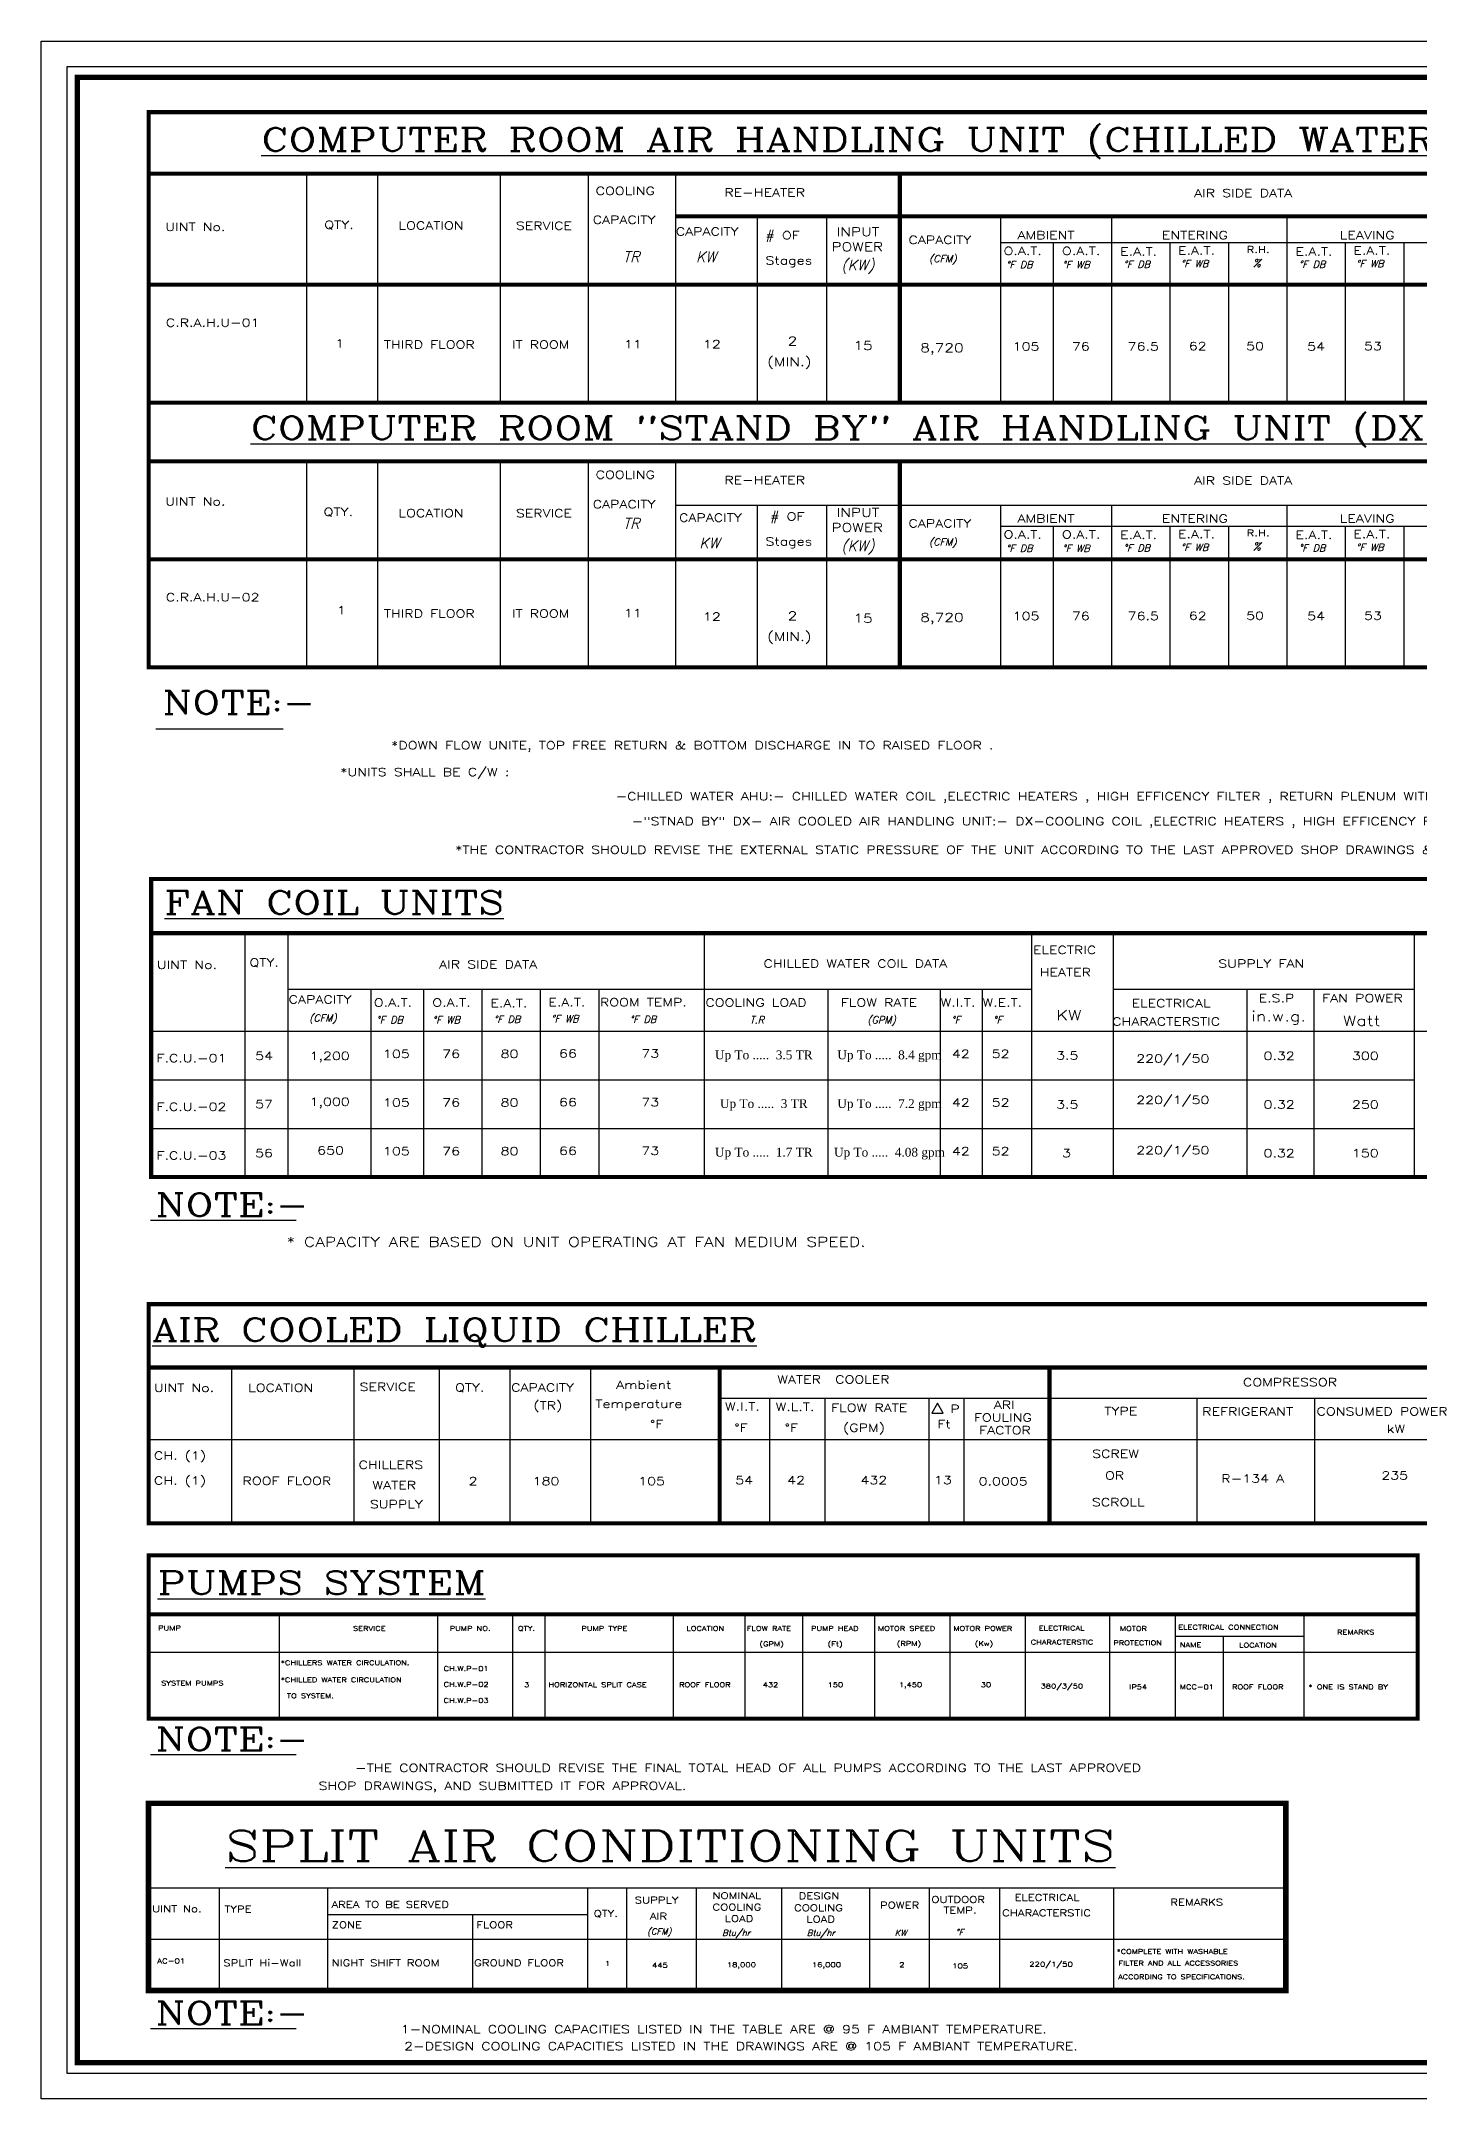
# Model space of a CAD drawing. Extents: x -409 to 2784, y 197 to 852.
# Drawn here: x -408.73 to -383.26, y 197.27 to 235.27 of the extents above; entities that cross this region are included whole.
import ezdxf
from ezdxf.enums import TextEntityAlignment as Align

# ---------------------------------------------------------------- set-up
doc = ezdxf.new("R2010")
doc.units = 0
doc.header["$MEASUREMENT"] = 0
doc.layers.add('5', color=5, linetype='Continuous', lineweight=35)
for name, color, linetype in [('fram', 252, 'Continuous'), ('HVAC', 6, 'Continuous'), ('pipe', 5, 'Continuous'), ('WALL', 4, 'Continuous')]:
    doc.layers.add(name, color=color, linetype=linetype)
doc.styles.add('C', font='ROMANC.SHX')
doc.styles.add('ROMANC', font='italict.shx')

msp = doc.modelspace()

# ---------------------------------------------------------------- linework, layer by layer
at = {"color": 4}
for p, q in [((-404.014, 213.486), (-406.707, 213.486)), ((-404.014, 203.618), (-406.707, 203.618)), ((-404.014, 198.561), (-406.707, 198.561))]:
    msp.add_line(p, q, dxfattribs=at)
at = {"layer": 'fram'}
for p, q in [((-344.202, 234.791), (-408.249, 234.791)), ((-408.249, 197.745), (-344.202, 197.745))]:
    msp.add_line(p, q, dxfattribs=at)
for points in [[(-408.726, 235.268), (-343.726, 235.268), (-343.726, 197.268), (-408.726, 197.268)], [(-351.779, 234.791), (-408.249, 234.791), (-408.249, 197.745), (-351.779, 197.745)]]:
    msp.add_lwpolyline(points, close=True, dxfattribs=at)
at = {"layer": 'HVAC', "color": 4}
msp.add_line((-404.253, 222.563), (-406.609, 222.563), dxfattribs=at)
msp.add_lwpolyline([(-392.168, 210.115), (-392.273, 209.933), (-392.063, 209.933)], close=True, dxfattribs=at)
at = {"layer": 'pipe', "color": 47}
for p, q in [((-406.742, 233.956), (-406.742, 223.703)), ((-352.885, 233.956), (-406.742, 233.956)), ((-352.885, 232.821), (-406.742, 232.821)), ((-403.824, 232.821), (-403.824, 228.591)), ((-403.824, 232.821), (-403.824, 228.591)), ((-402.516, 232.821), (-402.516, 228.591)), ((-402.516, 232.821), (-402.516, 228.591)), ((-400.247, 232.821), (-400.247, 228.591)), ((-400.247, 232.821), (-400.247, 228.591)), ((-398.624, 232.821), (-398.624, 228.591)), ((-398.624, 232.821), (-398.624, 228.591)), ((-397.01, 232.821), (-397.01, 228.591)), ((-392.866, 232.821), (-392.866, 228.591)), ((-392.866, 232.821), (-392.866, 228.591)), ((-395.5, 232.035), (-395.5, 228.591)), ((-394.983, 232.035), (-361.089, 232.035)), ((-394.221, 232.035), (-394.221, 228.591)), ((-391.005, 232.035), (-391.005, 228.591)), ((-388.955, 232.035), (-388.955, 228.591)), ((-385.717, 232.035), (-385.717, 228.591)), ((-391.005, 231.548), (-388.955, 231.548)), ((-391.005, 231.548), (-382.479, 231.548)), ((-390.035, 231.548), (-390.035, 228.591)), ((-387.876, 231.548), (-387.876, 228.591)), ((-386.797, 231.548), (-386.797, 228.591)), ((-384.638, 231.548), (-384.638, 228.591)), ((-383.559, 231.548), (-383.559, 228.591)), ((-406.742, 230.771), (-395.837, 230.771)), ((-406.742, 230.771), (-372.97, 230.771)), ((-406.742, 230.771), (-352.885, 230.771)), ((-403.824, 227.509), (-352.885, 227.509)), ((-403.824, 227.509), (-403.824, 223.703)), ((-403.824, 227.509), (-403.824, 223.703)), ((-402.516, 227.509), (-402.516, 223.703)), ((-402.516, 227.509), (-402.516, 223.703)), ((-400.247, 227.509), (-400.247, 223.703)), ((-400.247, 227.509), (-400.247, 223.703)), ((-398.624, 227.509), (-398.624, 223.703)), ((-397.01, 227.509), (-397.01, 223.703)), ((-397.01, 227.509), (-397.01, 223.703)), ((-392.866, 227.509), (-392.866, 223.703)), ((-392.866, 227.509), (-392.866, 223.703)), ((-397.01, 226.701), (-380.204, 226.701)), ((-395.5, 226.701), (-395.5, 223.703)), ((-394.221, 226.701), (-394.221, 223.703)), ((-391.005, 226.701), (-391.005, 223.703)), ((-388.955, 226.701), (-388.955, 223.703)), ((-385.717, 226.701), (-385.717, 223.703)), ((-391.005, 226.313), (-388.955, 226.313)), ((-391.005, 226.313), (-382.479, 226.313)), ((-390.035, 226.313), (-390.035, 223.703)), ((-387.876, 226.313), (-387.876, 223.703)), ((-386.797, 226.313), (-386.797, 223.703)), ((-384.638, 226.313), (-384.638, 223.703)), ((-383.559, 226.313), (-383.559, 223.703)), ((-403.824, 225.7), (-352.885, 225.7)), ((-398.663, 218.795), (-406.694, 218.795)), ((-404.965, 218.795), (-404.965, 214.291)), ((-404.965, 218.795), (-404.965, 214.291)), ((-404.17, 218.795), (-404.17, 214.291)), ((-404.17, 218.795), (-404.17, 214.291)), ((-376.585, 218.795), (-398.663, 218.795)), ((-396.48, 218.795), (-396.48, 214.291)), ((-390.431, 218.795), (-390.431, 214.291)), ((-388.928, 218.795), (-388.928, 214.291)), ((-383.369, 218.795), (-383.369, 214.291)), ((-404.17, 217.759), (-390.431, 217.759)), ((-402.635, 217.759), (-402.635, 214.291)), ((-401.665, 217.759), (-401.665, 214.291)), ((-400.586, 217.759), (-400.586, 214.291)), ((-399.506, 217.759), (-399.506, 214.291)), ((-398.427, 217.759), (-398.427, 214.291)), ((-394.194, 217.759), (-394.194, 214.291)), ((-392.123, 217.759), (-392.123, 214.291)), ((-391.344, 217.759), (-391.344, 214.291)), ((-388.928, 217.759), (-383.369, 217.759)), ((-386.456, 217.759), (-386.456, 214.291)), ((-385.222, 217.759), (-385.222, 214.291)), ((-406.694, 216.986), (-395.789, 216.986)), ((-406.694, 216.986), (-376.585, 216.986)), ((-406.694, 216.986), (-376.585, 216.986)), ((-406.694, 216.088), (-383.369, 216.088)), ((-406.694, 215.19), (-383.369, 215.19)), ((-406.694, 214.291), (-376.585, 214.291)), ((-406.742, 210.774), (-406.742, 207.896)), ((-405.207, 210.774), (-405.207, 207.896)), ((-402.952, 210.774), (-402.952, 207.896)), ((-401.373, 210.774), (-401.373, 207.896)), ((-400.07, 210.774), (-400.07, 207.896)), ((-398.582, 210.774), (-398.582, 207.896)), ((-396.192, 210.774), (-396.192, 207.896)), ((-379.365, 210.203), (-396.192, 210.203)), ((-395.272, 210.203), (-395.272, 207.896)), ((-394.25, 210.203), (-394.25, 207.896)), ((-392.331, 210.203), (-392.331, 207.896)), ((-391.686, 210.203), (-391.686, 207.896)), ((-387.379, 210.203), (-387.379, 207.896)), ((-385.209, 210.203), (-385.209, 207.896)), ((-374.799, 209.437), (-406.753, 209.437)), ((-406.742, 207.305), (-406.742, 204.289)), ((-383.303, 207.305), (-406.742, 207.305)), ((-383.303, 207.305), (-383.303, 204.289)), ((-383.303, 206.214), (-406.742, 206.214)), ((-404.332, 206.214), (-404.332, 204.289)), ((-401.403, 206.214), (-401.403, 204.289)), ((-400.017, 206.214), (-400.017, 204.289)), ((-399.422, 206.214), (-399.422, 204.289)), ((-397.054, 206.214), (-397.054, 204.289)), ((-395.73, 206.214), (-395.73, 204.289)), ((-394.662, 206.214), (-394.662, 204.289)), ((-393.336, 206.214), (-393.336, 204.289)), ((-391.945, 206.214), (-391.945, 204.289)), ((-390.553, 206.214), (-390.553, 204.289)), ((-388.993, 206.214), (-388.993, 204.289)), ((-387.782, 206.214), (-387.782, 204.289)), ((-385.405, 206.214), (-385.405, 204.289)), ((-385.405, 205.807), (-387.782, 205.807)), ((-386.891, 205.807), (-386.891, 204.289)), ((-383.303, 205.509), (-406.742, 205.509)), ((-383.303, 205.527), (-383.303, 204.289)), ((-383.303, 204.289), (-406.742, 204.289)), ((-406.742, 201.163), (-385.736, 201.163)), ((-405.438, 201.163), (-405.438, 199.269)), ((-403.439, 201.163), (-403.439, 199.269)), ((-398.636, 201.163), (-398.636, 199.269)), ((-398.636, 201.163), (-398.636, 199.269)), ((-398.636, 201.163), (-398.636, 199.269)), ((-398.636, 201.163), (-398.636, 199.269)), ((-397.912, 201.163), (-397.912, 199.269)), ((-397.912, 201.163), (-397.912, 199.269)), ((-396.626, 201.163), (-396.626, 199.269)), ((-395.052, 201.163), (-395.052, 199.269)), ((-393.427, 201.163), (-393.427, 199.269)), ((-392.324, 201.163), (-392.324, 199.269)), ((-391.024, 201.163), (-391.024, 199.269)), ((-388.918, 201.163), (-388.918, 199.269)), ((-403.439, 200.675), (-398.636, 200.675)), ((-400.759, 200.675), (-400.759, 199.269)), ((-406.742, 200.216), (-385.736, 200.216)), ((-405.953, 200.216), (-388.383, 200.216)), ((-405.953, 200.216), (-388.383, 200.216)), ((-406.742, 199.269), (-385.736, 199.269))]:
    msp.add_line(p, q, dxfattribs=at)
for points, const_width in [([(-406.742, 233.956), (-352.885, 233.956), (-352.885, 223.703), (-406.742, 223.703)], 0.075), ([(-376.585, 219.796), (-406.694, 219.796), (-406.694, 214.291), (-376.585, 214.291)], 0.075), ([(-376.585, 218.795), (-406.694, 218.795), (-406.694, 214.291), (-376.585, 214.291)], 0.075), ([(-406.742, 211.943), (-374.799, 211.943), (-374.799, 207.896), (-406.742, 207.896)], 0.075), ([(-374.799, 210.774), (-406.742, 210.774), (-406.742, 207.896), (-374.799, 207.896)], 0.075), ([(-383.303, 207.305), (-406.742, 207.305), (-406.742, 204.289), (-383.303, 204.289)], 0.075), ([(-383.303, 206.214), (-406.742, 206.214), (-406.742, 204.289), (-383.303, 204.289)], 0.075), ([(-406.742, 199.269), (-385.736, 199.269), (-385.736, 202.727), (-406.742, 202.727)], 0.1)]:
    msp.add_lwpolyline(points, close=True, dxfattribs=dict(at, const_width=const_width))
at = {"layer": 'pipe', "color": 47, "const_width": 0.075}
for points in [[(-352.885, 232.821), (-406.742, 232.821)], [(-392.866, 232.821), (-392.866, 228.591)], [(-361.089, 232.035), (-397.01, 232.035)], [(-352.885, 230.771), (-406.742, 230.771)], [(-352.885, 228.591), (-406.742, 228.591)], [(-352.885, 227.509), (-406.742, 227.509)], [(-392.866, 227.509), (-392.866, 223.703)], [(-406.742, 225.7), (-352.885, 225.7)], [(-396.192, 210.774), (-396.192, 207.896)], [(-390.101, 210.774), (-390.101, 207.896)]]:
    msp.add_lwpolyline(points, dxfattribs=at)
at = {"layer": 'WALL', "linetype": 'Continuous', "const_width": 0.1}
msp.add_lwpolyline([(-351.971, 234.599), (-408.057, 234.599), (-408.057, 197.937), (-351.971, 197.937)], close=True, dxfattribs=at)
at = {"layer": 'WALL', "color": 252, "linetype": 'Continuous'}
msp.add_lwpolyline([(-351.971, 234.599, 0.0192, 0.0192, 0), (-408.057, 234.599, 0.0192, 0.0192, 0), (-408.057, 197.937, 0.0192, 0.0192, 0), (-351.971, 197.937, 0.0192, 0.0192, 0)], format="xyseb", close=True, dxfattribs=at)
msp.add_lwpolyline([(-351.971, 234.599, 0.0192, 0.0192, 0), (-408.057, 234.599, 0.0192, 0.0192, 0), (-408.057, 197.937, 0.0192, 0.0192, 0), (-351.971, 197.937, 0.0192, 0.0192, 0)], format="xyseb", close=True, dxfattribs=at)

# ---------------------------------------------------------------- texts
at = {"color": 4, "style": 'C', "width": 1.3}
for s, height, p in [('INPUT ', 0.1601, (-394.036, 231.669)), ('POWER', 0.1601, (-394.129, 231.391)), ('R.H.', 0.12, (-386.457, 231.36)), ('2', 0.16, (-394.938, 229.65)), ('8,720', 0.1601, (-392.489, 229.525)), ('(MIN.)', 0.1601, (-395.317, 229.268)), ('INPUT ', 0.1601, (-394.036, 226.484)), ('POWER', 0.1601, (-394.129, 226.206)), ('R.H.', 0.12, (-386.457, 226.125)), ('2', 0.16, (-394.938, 224.573)), ('8,720', 0.1601, (-392.489, 224.547)), ('(MIN.)', 0.1601, (-395.317, 224.192)), ('* CAPACITY ARE BASED ON UNIT OPERATING AT FAN MEDIUM SPEED.', 0.17873, (-404.192, 213.005)), ('PUMP', 0.0858, (-406.565, 205.919)), ('SERVICE', 0.0858, (-402.966, 205.912)), ('PUMP NO.', 0.0858, (-401.18, 205.912)), ('QTY.', 0.0858, (-399.92, 205.912)), ('PUMP TYPE', 0.0858, (-398.747, 205.912)), ('LOCATION', 0.0858, (-396.809, 205.912)), ('FLOW RATE', 0.0858, (-395.691, 205.912)), ('PUMP HEAD', 0.0858, (-394.507, 205.912)), ('MOTOR SPEED', 0.08579, (-393.27, 205.912)), ('MOTOR POWER', 0.08579, (-391.878, 205.912)), ('ELECTRICAL', 0.0858, (-390.301, 205.918)), ('MOTOR', 0.0858, (-388.802, 205.909)), ('ELECTRICAL CONNECTION', 0.08579, (-387.723, 205.933)), ('CHARACTERSTIC', 0.08579, (-390.449, 205.659)), ('PROTECTION', 0.0858, (-388.923, 205.647)), ('NAME', 0.0858, (-387.694, 205.607)), ('LOCATION', 0.0858, (-386.599, 205.602)), ('REMARKS', 0.0858, (-384.79, 205.843)), ('*CHILLERS WATER CIRCULATION.', 0.08579, (-404.299, 205.278)), ('CH.W.P-01', 0.0858, (-401.292, 205.17)), ('SYSTEM PUMPS', 0.08579, (-406.509, 204.902)), ('*CHILLED WATER CIRCULATION', 0.08579, (-404.299, 204.963)), ('CH.W.P-02', 0.0858, (-401.292, 204.879)), ('3', 0.0858, (-399.805, 204.872)), ('HORIZONTAL SPLIT CASE', 0.08579, (-399.357, 204.872)), ('ROOF FLOOR', 0.0858, (-396.944, 204.872)), ('432', 0.0858, (-395.398, 204.872)), ('150', 0.0858, (-394.2, 204.872)), ('1,450', 0.0858, (-392.884, 204.872)), ('30', 0.0858, (-391.371, 204.872)), ('380/3/50', 0.0858, (-390.265, 204.845)), ('IP54', 0.0858, (-388.628, 204.831)), ('MCC-01', 0.0858, (-387.695, 204.831)), ('ROOF FLOOR', 0.0858, (-386.73, 204.831)), ('* ONE IS STAND BY', 0.08579, (-385.318, 204.831)), ('TO SYSTEM.', 0.0858, (-404.186, 204.667)), ('CH.W.P-03', 0.0858, (-401.292, 204.582)), ('NOMINAL', 0.1217, (-396.326, 200.959)), ('DESIGN', 0.1217, (-394.736, 200.955)), ('ELECTRICAL', 0.1217, (-390.747, 200.926)), ('UINT No.', 0.1217, (-406.676, 200.718)), ('TYPE', 0.1217, (-405.34, 200.711)), ('AREA TO BE SERVED', 0.1217, (-403.363, 200.796)), ('QTY.', 0.1217, (-398.52, 200.628)), ('SUPPLY', 0.1217, (-397.762, 200.877)), ('AIR', 0.1217, (-397.482, 200.58)), ('COOLING', 0.1217, (-396.326, 200.747)), ('LOAD', 0.1217, (-396.1, 200.535)), ('COOLING', 0.1217, (-394.819, 200.736)), ('LOAD', 0.1217, (-394.592, 200.523)), ('POWER', 0.1217, (-393.232, 200.783)), ('OUTDOOR', 0.1217, (-392.283, 200.887)), ('TEMP.', 0.1217, (-392.059, 200.689)), ('CHARACTERSTIC', 0.1217, (-390.976, 200.64)), ('ZONE', 0.1217, (-403.361, 200.42)), ('FLOOR', 0.1217, (-400.687, 200.42)), ('*COMPLETE WITH WASHABLE', 0.08451, (-388.861, 199.946)), ('AC-01', 0.088, (-406.581, 199.77)), ('SPLIT Hi-Wall', 0.1217, (-405.362, 199.717)), ('NIGHT SHIFT ROOM', 0.1217, (-403.361, 199.717)), ('GROUND FLOOR', 0.1217, (-400.728, 199.717)), ('1', 0.088, (-398.311, 199.725)), ('445', 0.088, (-397.444, 199.691)), ('18,000', 0.088, (-396.062, 199.7)), ('16,000', 0.088, (-394.49, 199.7)), ('2', 0.088, (-392.877, 199.7)), ('105', 0.088, (-391.898, 199.678)), ('ACCORDING TO SPECIFICATIONS.', 0.08451, (-388.834, 199.477)), ('FILTER AND ALL ACCESSORIES ', 0.08451, (-388.825, 199.731))]:
    msp.add_text(s, height=height, dxfattribs=at).set_placement(p)
at = {"color": 1, "style": 'C', "width": 1.3}
for p in [(-393.724, 229.568), (-393.724, 224.529)]:
    msp.add_text('15', height=0.1601, dxfattribs=at).set_placement(p)
at = {"color": 2, "style": 'C', "width": 1.3}
for s, p in [('(GPM)', (-395.459, 205.626)), ('(Ft)', (-394.199, 205.626)), ('(RPM)', (-392.922, 205.632)), ('(Kw)', (-391.482, 205.632))]:
    msp.add_text(s, height=0.0858, dxfattribs=at).set_placement(p)
at = {"color": 4, "style": 'C', "width": 1.3}
msp.add_text('REMARKS', height=0.1217, dxfattribs=at).set_placement((-387.382, 200.898), align=Align.MIDDLE)
msp.add_text('220/1/50', height=0.088, dxfattribs=at).set_placement((-390.072, 199.754), align=Align.MIDDLE_CENTER)
at = {"layer": '5', "color": 2, "style": 'ROMANC'}
for s, height, p in [('TR', 0.1953, (-397.981, 231.186)), ('KW', 0.1953, (-396.631, 231.186)), ('(KW)', 0.1953, (-393.947, 231.036)), ('(CFM)', 0.1302, (-392.325, 231.186)), ('%%DF DB', 0.1302, (-390.906, 231.073)), ('%%DF WB', 0.1302, (-389.866, 231.073)), ('%%DF DB', 0.1302, (-388.737, 231.08)), ('%%DF WB', 0.1302, (-387.677, 231.091)), ('%%%', 0.1465, (-386.348, 231.097)), ('%%DF DB', 0.1302, (-385.499, 231.08)), ('%%DF WB', 0.1302, (-384.439, 231.091)), ('TR', 0.1953, (-397.981, 226.263)), ('(CFM)', 0.1302, (-392.325, 225.952)), ('KW', 0.1953, (-396.571, 225.902)), ('(KW)', 0.1953, (-393.947, 225.85)), ('%%DF DB', 0.1302, (-390.906, 225.838)), ('%%DF WB', 0.1302, (-389.866, 225.838)), ('%%DF DB', 0.1302, (-388.737, 225.845)), ('%%DF WB', 0.1302, (-387.677, 225.857)), ('%%%', 0.1465, (-386.348, 225.863)), ('%%DF DB', 0.1302, (-385.499, 225.845)), ('%%DF WB', 0.1302, (-384.439, 225.857)), ('(CFM)', 0.1302, (-403.774, 217.161)), ('%%DF DB', 0.1302, (-402.536, 217.129)), ('%%DF WB', 0.1302, (-401.497, 217.129)), ('%%DF DB', 0.1302, (-400.368, 217.136)), ('%%DF WB', 0.1302, (-399.308, 217.148)), ('%%DF DB', 0.1302, (-397.857, 217.136)), ('T.R', 0.1302, (-395.636, 217.129)), ('(GPM)', 0.1302, (-393.464, 217.129)), ('%%DF', 0.1302, (-391.917, 217.129)), ('%%DF', 0.1302, (-391.142, 217.129)), ('(CFM)', 0.1144, (-397.531, 200.302)), ('Btu/hr', 0.1144, (-396.148, 200.276)), ('Btu/hr', 0.1144, (-394.584, 200.276)), ('KW', 0.1144, (-392.962, 200.276)), ('%%DF', 0.1144, (-391.836, 200.289))]:
    msp.add_text(s, height=height, dxfattribs=at).set_placement(p)
at = {"layer": 'HVAC', "color": 2, "style": 'C', "width": 1.3}
for s, height, p in [('%%UCOMPUTER ROOM AIR HANDLING UNIT (CHILLED WATER-AHU)', 0.42648, (-392.542, 233.452)), ('%%UCOMPUTER ROOM "STAND BY" AIR HANDLING UNIT (DX-AHU)', 0.42648, (-392.739, 228.127)), ('in.w.g.', 0.1847, (-385.869, 217.259)), ('%%USPLIT AIR CONDITIONING UNITS', 0.56864, (-397.105, 201.94))]:
    msp.add_text(s, height=height, dxfattribs=at).set_placement(p, align=Align.MIDDLE_CENTER)
at = {"layer": 'HVAC', "color": 4, "style": 'C', "width": 1.3}
for s, height, p in [('COOLING', 0.1478, (-398.484, 232.429)), ('RE-HEATER', 0.1478, (-396.107, 232.399)), ('AIR SIDE DATA', 0.14779, (-387.43, 232.389)), ('UINT No.', 0.1478, (-406.433, 231.764)), ('QTY.', 0.1478, (-403.496, 231.804)), ('LOCATION', 0.1478, (-402.125, 231.789)), ('SERVICE', 0.1478, (-399.958, 231.786)), ('CAPACITY', 0.1478, (-398.539, 231.896)), ('CAPACITY', 0.1478, (-397.004, 231.678)), ('# OF', 0.1478, (-395.348, 231.608)), ('CAPACITY', 0.1478, (-392.706, 231.523)), ('O.A.T.', 0.1478, (-390.95, 231.319)), ('AMBIENT', 0.1478, (-390.693, 231.611)), ('O.A.T.', 0.1478, (-389.871, 231.319)), ('E.A.T.', 0.1478, (-388.796, 231.308)), ('ENTERING', 0.1478, (-388.026, 231.611)), ('E.A.T.', 0.1478, (-387.727, 231.325)), ('E.A.T.', 0.1478, (-385.558, 231.308)), ('LEAVING', 0.1478, (-384.739, 231.611)), ('E.A.T.', 0.1478, (-384.489, 231.325)), ('Stages', 0.1478, (-395.348, 231.145)), ('C.R.A.H.U-01', 0.14779, (-406.422, 229.995)), ('1', 0.148, (-403.295, 229.612)), ('THIRD FLOOR', 0.14779, (-402.397, 229.59)), ('IT ROOM', 0.1478, (-400.031, 229.59)), ('11', 0.1478, (-397.963, 229.597)), ('12', 0.1478, (-396.502, 229.597)), ('105', 0.1478, (-390.782, 229.556)), ('76', 0.1478, (-389.688, 229.556)), ('76.5', 0.1478, (-388.658, 229.556)), ('62', 0.1478, (-387.529, 229.562)), ('50', 0.1478, (-386.469, 229.562)), ('54', 0.1478, (-385.343, 229.556)), ('53', 0.1478, (-384.291, 229.562)), ('COOLING', 0.1478, (-398.484, 227.188)), ('RE-HEATER', 0.1478, (-396.107, 227.088)), ('AIR SIDE DATA', 0.14779, (-387.43, 227.078)), ('UINT No.', 0.1478, (-406.433, 226.694)), ('QTY.', 0.1478, (-403.508, 226.501)), ('LOCATION', 0.1478, (-402.125, 226.478)), ('SERVICE', 0.1478, (-399.958, 226.475)), ('CAPACITY', 0.1478, (-398.539, 226.642)), ('CAPACITY', 0.1478, (-396.944, 226.394)), ('# OF', 0.1478, (-395.261, 226.417)), ('AMBIENT', 0.1478, (-390.693, 226.377)), ('ENTERING', 0.1478, (-388.026, 226.377)), ('LEAVING', 0.1478, (-384.739, 226.377)), ('Stages', 0.1478, (-395.348, 225.954)), ('CAPACITY', 0.1478, (-392.706, 226.289)), ('O.A.T.', 0.1478, (-390.95, 226.084)), ('O.A.T.', 0.1478, (-389.871, 226.084)), ('E.A.T.', 0.1478, (-388.796, 226.074)), ('E.A.T.', 0.1478, (-387.727, 226.091)), ('E.A.T.', 0.1478, (-385.558, 226.074)), ('E.A.T.', 0.1478, (-384.489, 226.091)), ('C.R.A.H.U-02', 0.14779, (-406.422, 224.924)), ('1', 0.148, (-403.262, 224.683)), ('THIRD FLOOR', 0.14779, (-402.397, 224.622)), ('IT ROOM', 0.1478, (-400.031, 224.622)), ('11', 0.1478, (-397.963, 224.633)), ('12', 0.1478, (-396.502, 224.566)), ('105', 0.1478, (-390.782, 224.578)), ('76', 0.1478, (-389.688, 224.578)), ('76.5', 0.1478, (-388.658, 224.578)), ('62', 0.1478, (-387.529, 224.584)), ('50', 0.1478, (-386.469, 224.584)), ('54', 0.1478, (-385.343, 224.578)), ('53', 0.1478, (-384.291, 224.584)), ('ELECTRIC', 0.1478, (-390.407, 218.41)), ('UINT No.', 0.1478, (-406.589, 218.138)), ('QTY.', 0.1478, (-404.878, 218.178)), ('AIR SIDE DATA', 0.14779, (-401.376, 218.144)), ('CHILLED WATER COIL DATA', 0.14779, (-395.383, 218.158)), ('HEATER', 0.1478, (-390.283, 217.998)), ('SUPPLY FAN', 0.1478, (-386.984, 218.158)), ('CAPACITY', 0.1478, (-404.155, 217.497)), ('O.A.T.', 0.1478, (-402.581, 217.439)), ('O.A.T.', 0.1478, (-401.501, 217.439)), ('E.A.T.', 0.1478, (-400.427, 217.428)), ('E.A.T.', 0.1478, (-399.357, 217.445)), ('ROOM TEMP.', 0.1478, (-398.405, 217.445)), ('COOLING LOAD', 0.14779, (-396.457, 217.439)), ('FLOW RATE', 0.1478, (-393.956, 217.439)), ('W.I.T.', 0.1478, (-392.114, 217.439)), ('W.E.T.', 0.1478, (-391.339, 217.439)), ('ELECTRICAL', 0.1478, (-388.584, 217.426)), ('CHARACTERSTIC', 0.14779, (-388.944, 217.089)), ('54', 0.1478, (-404.773, 216.455)), ('1,200', 0.1478, (-403.767, 216.455)), ('105', 0.1478, (-402.412, 216.492)), ('76', 0.1478, (-401.318, 216.492)), ('80', 0.1478, (-400.239, 216.492)), ('66', 0.1478, (-399.16, 216.498)), ('73', 0.1478, (-397.64, 216.498)), ('42', 0.1478, (-391.904, 216.492)), ('52', 0.1478, (-391.169, 216.492)), ('3.5', 0.1478, (-389.979, 216.461)), ('0.32', 0.1478, (-386.148, 216.455)), ('300', 0.1478, (-384.515, 216.455)), ('F.C.U.-01', 0.1478, (-406.596, 216.413)), ('220/1/50', 0.1478, (-388.499, 216.405)), ('F.C.U.-02', 0.1478, (-406.596, 215.515)), ('57', 0.1478, (-404.773, 215.563)), ('1,000', 0.1478, (-403.767, 215.607)), ('105', 0.1478, (-402.412, 215.593)), ('76', 0.1478, (-401.318, 215.593)), ('80', 0.1478, (-400.239, 215.593)), ('66', 0.1478, (-399.16, 215.599)), ('73', 0.1478, (-397.64, 215.599)), ('42', 0.1478, (-391.904, 215.593)), ('52', 0.1478, (-391.169, 215.593)), ('3.5', 0.1478, (-389.979, 215.556)), ('220/1/50', 0.1478, (-388.499, 215.64)), ('0.32', 0.1478, (-386.148, 215.556)), ('250', 0.1478, (-384.515, 215.556)), ('F.C.U.-03', 0.1478, (-406.596, 214.616)), ('56', 0.1478, (-404.773, 214.659)), ('650', 0.1478, (-403.627, 214.708)), ('105', 0.1478, (-402.412, 214.695)), ('76', 0.1478, (-401.318, 214.695)), ('80', 0.1478, (-400.239, 214.695)), ('66', 0.1478, (-399.16, 214.701)), ('73', 0.1478, (-397.64, 214.701)), ('42', 0.1478, (-391.904, 214.695)), ('52', 0.1478, (-391.169, 214.695)), ('3', 0.148, (-389.869, 214.658)), ('220/1/50', 0.1478, (-388.499, 214.712)), ('0.32', 0.1478, (-386.148, 214.658)), ('150', 0.1478, (-384.515, 214.658)), ('Ambient', 0.1478, (-398.106, 210.378)), ('WATER  COOLER', 0.14779, (-395.13, 210.479)), ('COMPRESSOR', 0.1478, (-386.528, 210.428)), ('UINT No.', 0.1478, (-406.642, 210.326)), ('LOCATION', 0.1478, (-404.901, 210.326)), ('SERVICE', 0.1478, (-402.844, 210.342)), ('QTY.', 0.1478, (-401.081, 210.33)), ('CAPACITY', 0.1478, (-400.045, 210.33)), ('Temperature', 0.14779, (-398.489, 210.029)), ('ARI', 0.1478, (-391.13, 210.009)), ('W.I.T.', 0.1478, (-396.094, 209.978)), ('W.L.T.', 0.1478, (-395.159, 209.971)), ('FLOW RATE', 0.1478, (-394.135, 209.957)), ('P', 0.148, (-391.932, 209.934)), ('FOULING', 0.1478, (-391.498, 209.775)), ('TYPE', 0.1478, (-389.09, 209.896)), ('REFRIGERANT', 0.14779, (-387.281, 209.886)), ('CONSUMED POWER', 0.14779, (-385.169, 209.889)), ('FACTOR', 0.1478, (-391.401, 209.541)), ('CH. (1)', 0.1478, (-406.642, 209.073)), ('CHILLERS', 0.1478, (-402.863, 208.902)), ('SCREW', 0.1478, (-389.314, 209.106)), ('CH. (1)', 0.1478, (-406.642, 208.612)), ('ROOF FLOOR', 0.1478, (-405.006, 208.605)), ('WATER ', 0.1478, (-402.607, 208.529)), ('2', 0.148, (-400.831, 208.601)), ('180', 0.1478, (-399.647, 208.601)), ('105', 0.1478, (-397.698, 208.601)), ('54', 0.1478, (-395.906, 208.619)), ('42', 0.1478, (-394.946, 208.619)), ('432', 0.1478, (-393.593, 208.619)), ('13', 0.1478, (-392.235, 208.622)), ('0.0005', 0.1478, (-391.411, 208.597)), ('OR', 0.1478, (-389.076, 208.705)), ('R-134 A', 0.1478, (-386.929, 208.648)), ('235', 0.1478, (-383.972, 208.706)), ('SUPPLY', 0.1478, (-402.655, 208.174)), ('SCROLL', 0.1478, (-389.318, 208.212))]:
    msp.add_text(s, height=height, dxfattribs=at).set_placement(p)
at = {"layer": 'HVAC', "color": 2, "style": 'C', "width": 1.3}
msp.add_text('NOTE:-', height=0.4265, dxfattribs=at).set_placement((-405.069, 222.842), align=Align.CENTER)
at = {"layer": 'HVAC', "color": 4, "style": 'C', "width": 1.3}
for s, height, p in [('*DOWN FLOW UNITE, TOP FREE RETURN & BOTTOM DISCHARGE IN TO RAISED FLOOR .', 0.14779, (-396.698, 222.19)), ('*UNITS SHALL BE C/W :', 0.14779, (-401.64, 221.697)), ('-CHILLED WATER AHU:- CHILLED WATER COIL ,ELECTRIC HEATERS , HIGH EFFICENCY FILTER , RETURN PLENUM WITH RETURN GRILL ,REDUNDUNT CONTROL SYSTEM , FLOOR STAND.  ', 0.147786, (-386.288, 221.248)), ('-"STNAD BY" DX- AIR COOLED AIR HANDLING UNIT:- DX-COOLING COIL ,ELECTRIC HEATERS , HIGH EFFICENCY FILTER , RETURN PLENUM WITH RETURN GRILL ,REDUNDUNT CONTROL SYSTEM , FLOOR STAND.  ', 0.147786, (-384.234, 220.788)), ('*THE CONTRACTOR SHOULD REVISE THE EXTERNAL STATIC PRESSURE OF THE UNIT ACCORDING TO THE LAST APPROVED SHOP DRAWINGS & SUBMITT IT FOR APPROVAL.', 0.147786, (-390.225, 220.261))]:
    msp.add_text(s, height=height, dxfattribs=at).set_placement(p, align=Align.CENTER)
at = {"layer": 'HVAC', "color": 2, "style": 'C', "width": 1.3}
for s, height, p in [('%%UFAN COIL UNITS', 0.42648, (-406.45, 219.148)), ('KW', 0.1847, (-389.974, 217.188)), ('Watt', 0.1847, (-384.682, 217.085)), ('%%UAIR COOLED LIQUID CHILLER', 0.42648, (-406.677, 211.258)), ('(TR)', 0.1478, (-399.634, 209.998)), ('%%DF', 0.1478, (-397.48, 209.655)), ('(GPM)', 0.1478, (-393.915, 209.587)), ('Ft', 0.1478, (-392.173, 209.655)), ('%%DF', 0.1478, (-395.924, 209.587)), ('%%DF', 0.1478, (-394.992, 209.587)), ('kW', 0.1478, (-383.87, 209.568)), ('%%UPUMPS SYSTEM', 0.42648, (-406.575, 206.585))]:
    msp.add_text(s, height=height, dxfattribs=at).set_placement(p)
at = {"layer": 'HVAC', "color": 4, "style": 'C', "width": 1.3}
for s, p in [('E.S.P', (-385.909, 217.594)), ('FAN POWER', (-384.321, 217.594))]:
    msp.add_text(s, height=0.1478, dxfattribs=at).set_placement(p, align=Align.MIDDLE_CENTER)
at = {"layer": 'HVAC', "color": 2, "style": 'C', "width": 1.3}
for p in [(-405.195, 213.779), (-405.195, 203.911), (-405.195, 198.854)]:
    msp.add_text('NOTE:-', height=0.4265, dxfattribs=at).set_placement(p, align=Align.MIDDLE)
at = {"layer": 'HVAC', "color": 4, "style": 'C', "width": 1.3}
for s, p in [('-THE CONTRACTOR SHOULD REVISE THE FINAL TOTAL HEAD OF ALL PUMPS ACCORDING TO THE LAST APPROVED', (-395.669, 203.38)), ('SHOP DRAWINGS, AND SUBMITTED IT FOR APPROVAL.', (-400.205, 203.026)), ('1-NOMINAL COOLING CAPACITIES LISTED IN THE TABLE ARE @ 95 F AMBIANT TEMPERATURE.', (-396.118, 198.554)), ('2-DESIGN COOLING CAPACITIES LISTED IN THE DRAWINGS ARE @ 105 F AMBIANT TEMPERATURE.', (-395.8, 198.241))]:
    msp.add_text(s, height=0.14779, dxfattribs=at).set_placement(p, align=Align.MIDDLE)
at = {"layer": 'HVAC', "color": 4, "char_height": 0.21637, "width": 5.2511, "attachment_point": 2, "style": 'C'}
for s, insert in [('\\A1;{\\fTimes New Roman|b0|i0|c0|p18;\\H0.75x;Up To .....  \\C256;3.5\\C4; TR    \\H1.333x;  }', (-395.378, 216.628)), ('\\A1;{\\fTimes New Roman|b0|i0|c0|p18;\\H0.75x;Up To .....  \\C256;8.4\\C4; gpm    \\H1.333x;  }', (-393.057, 216.628)), ('\\A1;{\\fTimes New Roman|b0|i0|c0|p18;\\H0.75x;Up To .....  \\C256;3\\C4; TR    \\H1.333x;  }', (-395.378, 215.729)), ('\\A1;{\\fTimes New Roman|b0|i0|c0|p18;\\H0.75x;Up To .....  \\C256;7.2\\C4; gpm    \\H1.333x;  }', (-393.057, 215.729)), ('\\A1;{\\fTimes New Roman|b0|i0|c0|p18;\\H0.75x;Up To .....  \\C256;1.7\\C4; TR    \\H1.333x;  }', (-395.378, 214.831)), ('\\A1;{\\fTimes New Roman|b0|i0|c0|p18;\\H0.75x;Up To .....  \\C256;4.08\\C4; gpm    \\H1.333x;  }', (-393.057, 214.831))]:
    msp.add_mtext(s, dxfattribs=dict(at, insert=insert))

doc.saveas('drawing.dxf')
